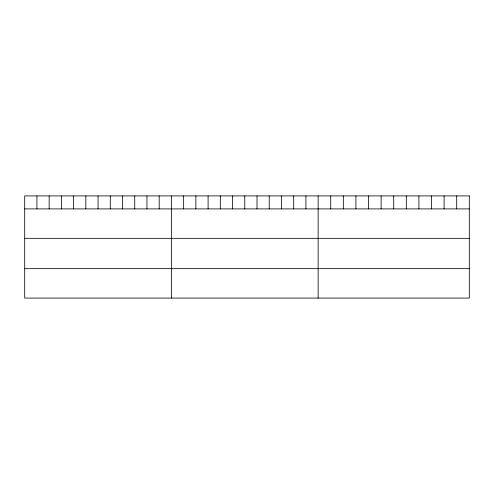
<?xml version="1.0" encoding="UTF-8"?>
<svg xmlns="http://www.w3.org/2000/svg" width="494" height="494" viewBox="0 0 494 494"><rect width="100%" height="100%" fill="white"/><g stroke="black" fill="none" stroke-linecap="round" stroke-linejoin="round"><path stroke-width="0.74" d="M24.7 208.9L469.3 208.9M24.7 238.33L469.3 238.33M24.7 268.656L469.3 268.656M456.703 195.914L456.703 208.9M444.106 195.914L444.106 208.9M431.509 195.914L431.509 208.9M418.912 195.914L418.912 208.9M406.315 195.914L406.315 208.9M393.718 195.914L393.718 208.9M381.121 195.914L381.121 208.9M368.524 195.914L368.524 208.9M355.927 195.914L355.927 208.9M343.33 195.914L343.33 208.9M330.733 195.914L330.733 208.9M318.136 195.914L318.136 298.086M305.91 195.914L305.91 208.9M293.683 195.914L293.683 208.9M281.457 195.914L281.457 208.9M269.23 195.914L269.23 208.9M257.004 195.914L257.004 208.9M244.777 195.914L244.777 208.9M232.551 195.914L232.551 208.9M220.324 195.914L220.324 208.9M208.098 195.914L208.098 208.9M195.871 195.914L195.871 208.9M183.644 195.914L183.644 208.9M171.418 195.914L171.418 298.086M159.192 195.914L159.192 208.9M146.965 195.914L146.965 208.9M134.739 195.914L134.739 208.9M122.512 195.914L122.512 208.9M110.285 195.914L110.285 208.9M98.059 195.914L98.059 208.9M85.833 195.914L85.833 208.9M73.606 195.914L73.606 208.9M61.38 195.914L61.38 208.9M49.153 195.914L49.153 208.9M36.927 195.914L36.927 208.9M469.3 195.914L24.7 195.914L24.7 298.086L469.3 298.086L469.3 195.914"/></g></svg>
